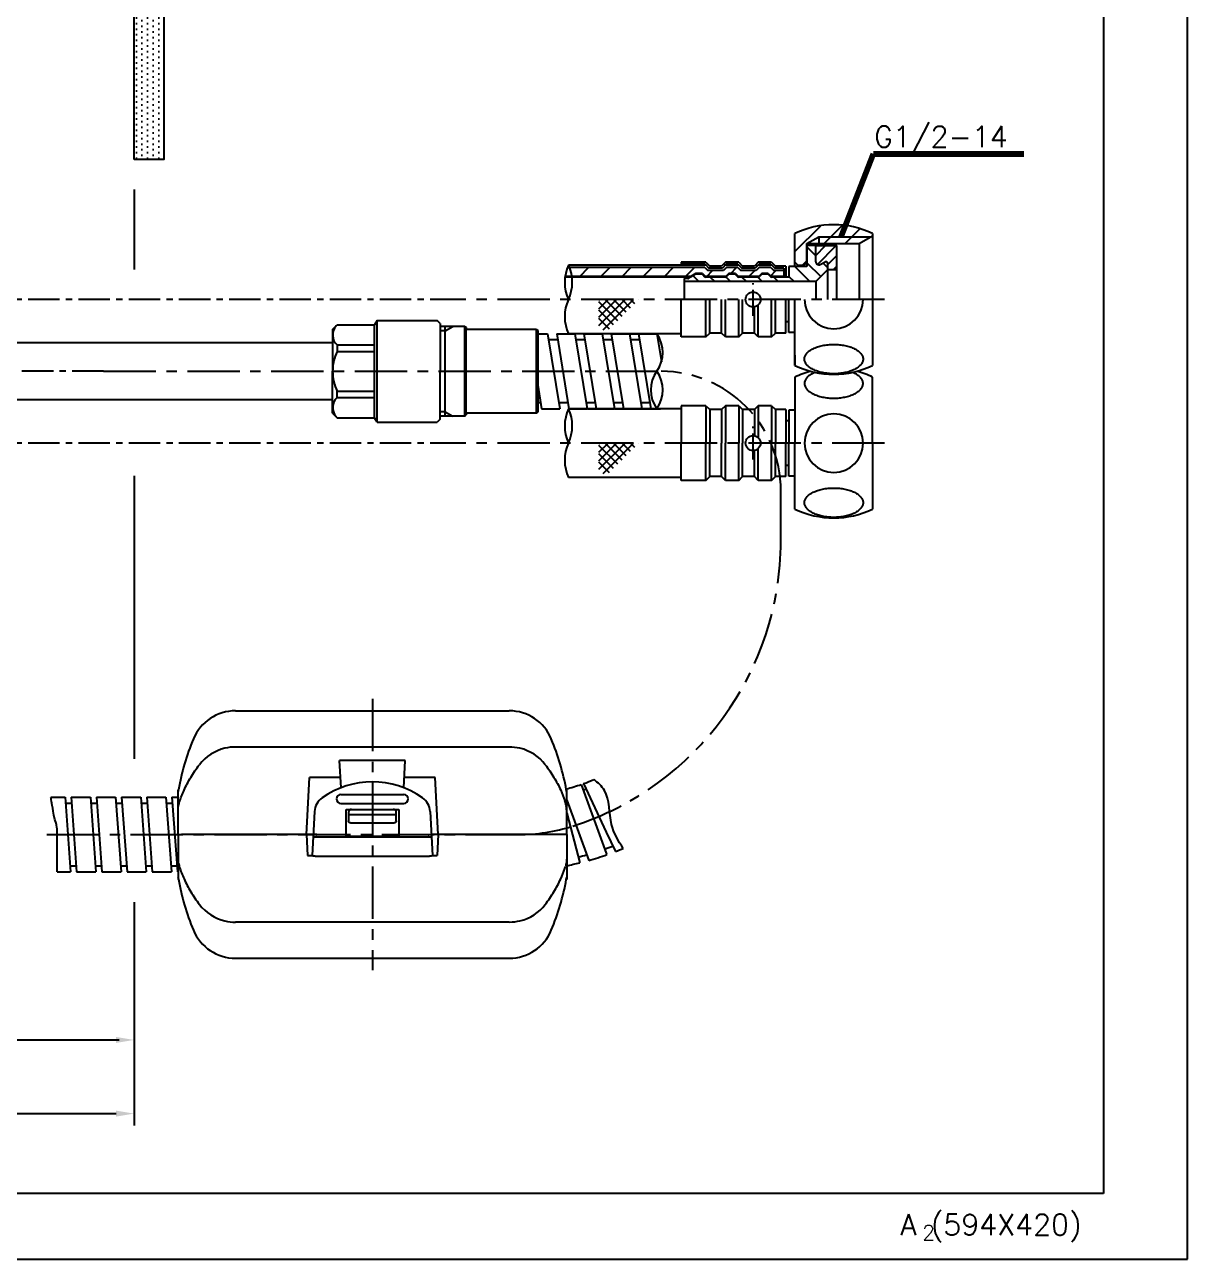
# Model space of a CAD drawing. Extents: x 23336 to 23930, y -7090 to -6670.
# Drawn here: x 23735.8 to 23930.2, y -7090.2 to -6883.8 of the extents above; entities that cross this region are included whole.
import ezdxf

# ---------------------------------------------------------------- set-up
doc = ezdxf.new("R2010")
doc.units = 0
doc.header["$LTSCALE"] = 7
doc.header["$MEASUREMENT"] = 0
doc.linetypes.add('CENTER', pattern=[2, 1.25, -0.25, 0.25, -0.25])
doc.layers.get('0').update_dxf_attribs({"color": 2, "linetype": 'CONTINUOUS'})
for name, color, linetype in [('CL', 1, 'CENTER'), ('D', 2, 'CONTINUOUS'), ('DIM', 2, 'CONTINUOUS'), ('DWG', 7, 'CONTINUOUS')]:
    doc.layers.add(name, color=color, linetype=linetype)
doc.styles.add('GHS', font='romans', dxfattribs={"bigfont": 'ghs'})
doc.dimstyles.new('STANDARD$7', dxfattribs={"dimtxt": 3.5, "dimasz": 3, "dimexe": 1, "dimexo": 1, "dimgap": 1, "dimtad": 1, "dimdec": 4, "dimzin": 0, "dimdsep": 46, "dimtxsty": 'GHS', "dimcen": 1, "dimclrd": 256, "dimclre": 256, "dimclrt": 2, "dimadec": 4, "dimazin": 0, "dimtfac": 1, "dimtdec": 4, "dimtmove": 2, "dimatfit": 2, "dimfxl": 0, "dimtolj": 1, "dimtzin": 0, "dimlwd": -1, "dimlwe": -1, "dimarcsym": 0})
pattern_1 = [(45, (22037.6911, -4803.0066), (-1.767767, 1.767767), [])]

# ---------------------------------------------------------------- blocks, each defined once
blk = doc.blocks.new('BORDER')
for p, q in [((1, 0), (1, 1)), ((0, 0), (1, 0))]:
    blk.add_line(p, q)
blk = doc.blocks.new('양식')
at = {"color": 4}
for p, q in [((1768, 386), (1768, 11)), ((1768, 11), (1219, 11))]:
    blk.add_line(p, q, dxfattribs=at)
at = {"xscale": 594, "yscale": 420, "zscale": 594}
blk.add_blockref('BORDER', (1188, 0), dxfattribs=at)
at = {"color": 7, "style": 'GHS'}
for s, height, p in [('A (594X420)', 3.5, (1734.01, 4.03)), ('2', 2.5, (1737.67, 3.19))]:
    blk.add_text(s, height=height, dxfattribs=at).set_placement(p)

msp = doc.modelspace()

# ---------------------------------------------------------------- hatches: boundary and pattern name
at = {"layer": 'D'}
h = msp.add_hatch(dxfattribs=at)
h.set_pattern_fill('DOTS', color=256, scale=15, angle=90, style=0)
h.set_pattern_definition([(90, (22007.9377, -17879.0879), (-0.9375, 0.46875), [0, -0.9375])])
h.paths.add_polyline_path([(23754.11, -6906.35), (23754.11, -6832.47), (23759.11, -6832.47), (23759.11, -6906.35)])
h = msp.add_hatch(dxfattribs=at)
h.set_pattern_fill('DOTS', color=256, scale=15, angle=90, style=0)
h.set_pattern_definition([(90, (22007.9377, -17879.0879), (-0.9375, 0.46875), [0, -0.9375])])
h.paths.add_polyline_path([(23754.11, -6906.35), (23754.11, -6832.47), (23759.11, -6832.47), (23759.11, -6906.35)])
h = msp.add_hatch(dxfattribs=at)
h.set_pattern_fill('ANSI31', color=2, scale=20, style=0)
h.set_pattern_definition(pattern_1)
edge = h.paths.add_edge_path()
edge.add_line((23864.69, -6918.7), (23864.61, -6918.74))
edge.add_line((23864.61, -6918.74), (23864.61, -6923.51))
edge.add_line((23864.61, -6923.51), (23865.11, -6924.01))
edge.add_line((23865.11, -6924.01), (23866.11, -6924.01))
edge.add_line((23866.11, -6924.01), (23866.61, -6923.51))
edge.add_line((23866.61, -6923.51), (23866.61, -6920.41))
edge.add_line((23866.61, -6920.41), (23868.61, -6919.28))
edge.add_line((23868.61, -6919.28), (23877.31, -6919.28))
edge.add_line((23877.31, -6919.28), (23877.61, -6919.11))
edge.add_line((23877.61, -6919.11), (23877.61, -6918.74))
edge.add_arc((23871.11, -6932.27), 15.01, 64.3377, 115.2951)
h.paths.add_polyline_path([(23875.35, -6920.41), (23877.31, -6919.28), (23868.61, -6919.28), (23868.61, -6920.41)], flags=17)
h.paths.add_polyline_path([(23866.61, -6920.41), (23868.61, -6920.41), (23868.61, -6919.28)], flags=17)
h = msp.add_hatch(dxfattribs=at)
h.set_pattern_fill('ANSI31', color=256, scale=20)
h.set_pattern_definition(pattern_1)
edge = h.paths.add_edge_path()
edge.add_arc((23832.89, -6926.91), 6.77, 158.36, 171.3548)
edge.add_line((23826.19, -6925.89), (23847.21, -6925.89))
edge.add_line((23847.21, -6925.89), (23848.07, -6925.39))
edge.add_line((23848.07, -6925.39), (23849.16, -6925.39))
edge.add_line((23849.16, -6925.39), (23849.66, -6925.89))
edge.add_line((23849.66, -6925.89), (23853.06, -6925.89))
edge.add_line((23853.06, -6925.89), (23853.56, -6925.39))
edge.add_line((23853.56, -6925.39), (23854.66, -6925.39))
edge.add_line((23854.66, -6925.39), (23855.16, -6925.89))
edge.add_line((23855.16, -6925.89), (23858.56, -6925.89))
edge.add_line((23858.56, -6925.89), (23859.06, -6925.39))
edge.add_line((23859.06, -6925.39), (23860.16, -6925.39))
edge.add_line((23860.16, -6925.39), (23860.66, -6925.89))
edge.add_line((23860.66, -6925.89), (23862.76, -6925.89))
edge.add_line((23862.76, -6925.89), (23862.76, -6924.91))
edge.add_line((23862.76, -6924.91), (23861.06, -6924.91))
edge.add_line((23861.06, -6924.91), (23860.56, -6924.41))
edge.add_line((23860.56, -6924.41), (23858.65, -6924.41))
edge.add_line((23858.65, -6924.41), (23858.15, -6924.91))
edge.add_line((23858.15, -6924.91), (23855.56, -6924.91))
edge.add_line((23855.56, -6924.91), (23855.06, -6924.41))
edge.add_line((23855.06, -6924.41), (23853.15, -6924.41))
edge.add_line((23853.15, -6924.41), (23852.65, -6924.91))
edge.add_line((23852.65, -6924.91), (23850.06, -6924.91))
edge.add_line((23850.06, -6924.91), (23849.56, -6924.41))
edge.add_line((23849.56, -6924.41), (23826.59, -6924.41))
h = msp.add_hatch(dxfattribs=at)
h.set_pattern_fill('ANSI31', color=256, scale=10, angle=90, style=0)
h.set_pattern_definition([(135, (22037.6911, -4803.0066), (-0.8838835, -0.8838835), [])])
h.paths.add_polyline_path([(23858.49, -6923.51), (23860.72, -6923.51), (23861.37, -6924.16), (23863.11, -6924.16), (23863.11, -6926.01), (23862.76, -6926.01), (23862.76, -6924.51), (23861.23, -6924.51), (23860.58, -6923.86), (23858.63, -6923.86), (23857.98, -6924.51), (23855.73, -6924.51), (23855.08, -6923.86), (23853.13, -6923.86), (23852.48, -6924.51), (23850.23, -6924.51), (23849.58, -6923.86), (23845.61, -6923.86), (23845.61, -6923.51), (23849.72, -6923.51), (23850.37, -6924.16), (23852.34, -6924.16), (23852.99, -6923.51), (23855.22, -6923.51), (23855.87, -6924.16), (23857.84, -6924.16)])
at = {"layer": 'DIM'}
h = msp.add_hatch(dxfattribs=at)
h.set_pattern_fill('ANSI31', color=256, scale=15, angle=90)
h.set_pattern_definition([(135, (22037.6911, -4803.0066), (-1.3258252, -1.3258252), [])])
edge = h.paths.add_edge_path()
edge.add_arc((23859.23, -6925.81), 0.3, 90, 135)
edge.add_line((23859.02, -6925.6), (23858.61, -6926.01))
edge.add_line((23858.61, -6926.01), (23855.11, -6926.01))
edge.add_line((23855.11, -6926.01), (23854.61, -6925.51))
edge.add_line((23854.61, -6925.51), (23853.61, -6925.51))
edge.add_line((23853.61, -6925.51), (23853.11, -6926.01))
edge.add_line((23853.11, -6926.01), (23849.61, -6926.01))
edge.add_line((23849.61, -6926.01), (23849.11, -6925.51))
edge.add_line((23849.11, -6925.51), (23848.11, -6925.51))
edge.add_line((23848.11, -6925.51), (23846.81, -6926.26))
edge.add_line((23846.81, -6926.26), (23846.11, -6926.26))
edge.add_line((23846.11, -6926.26), (23846.11, -6926.76))
edge.add_line((23846.11, -6926.76), (23868.11, -6926.76))
edge.add_line((23868.11, -6926.76), (23870.11, -6924.76))
edge.add_line((23870.11, -6924.76), (23870.11, -6923.74))
edge.add_arc((23869.81, -6923.74), 0.3, 0, 116.5651)
edge.add_line((23869.67, -6923.48), (23868.83, -6923.9))
edge.add_arc((23868.61, -6923.45), 0.5, 180, 296.5651, ccw=False)
edge.add_line((23868.11, -6923.45), (23868.11, -6920.76))
edge.add_line((23868.11, -6920.76), (23866.61, -6920.76))
edge.add_line((23866.61, -6920.76), (23866.61, -6924.26))
edge.add_line((23866.61, -6924.26), (23863.61, -6924.26))
edge.add_line((23863.61, -6924.26), (23863.61, -6926.01))
edge.add_line((23863.61, -6926.01), (23860.61, -6926.01))
edge.add_line((23860.61, -6926.01), (23860.11, -6925.51))
edge.add_line((23860.11, -6925.51), (23859.23, -6925.51))
h = msp.add_hatch(dxfattribs=at)
h.set_pattern_fill('ANSI31', color=256, scale=10)
h.set_pattern_definition([(45, (21964.7707, -6370.3014), (-0.8838835, 0.8838835), [])])
h.paths.add_polyline_path([(23870.11, -6923.74), (23870.11, -6924.76), (23871.61, -6924.76), (23871.61, -6920.76), (23868.11, -6920.76), (23868.11, -6923.45, 0.557537), (23868.83, -6923.9), (23869.67, -6923.48, -0.557537)])

# ---------------------------------------------------------------- linework, layer by layer
at = {"color": 7, "linetype": 'Continuous'}
for p, q in [((23864.61, -6924.26), (23864.61, -6918.74)), ((23866.61, -6920.41), (23875.35, -6920.41)), ((23866.61, -6924.26), (23866.61, -6920.41)), ((23864.61, -6923.51), (23865.11, -6924.01)), ((23865.11, -6924.01), (23866.11, -6924.01)), ((23865.11, -6924.26), (23865.11, -6924.01)), ((23866.11, -6924.01), (23866.61, -6923.51)), ((23864.61, -6940.78), (23864.61, -6929.76)), ((23771.06, -6998.51), (23816.86, -6998.51)), ((23816.86, -7004.56), (23771.06, -7004.56)), ((23799.44, -7006.81), (23788.48, -7006.81)), ((23788.72, -7011.35), (23788.48, -7006.81)), ((23799.2, -7011.35), (23799.44, -7006.81)), ((23782.96, -7019.18), (23783.46, -7009.64)), ((23788.63, -7009.64), (23783.46, -7009.64)), ((23804.46, -7009.64), (23799.29, -7009.64)), ((23804.96, -7019.18), (23804.46, -7009.64)), ((23761.53, -7011.68), (23761.46, -7011.68)), ((23761.46, -7019.18), (23761.46, -7011.68)), ((23787.96, -7013.22), (23787.96, -7013.22)), ((23788.71, -7012.47), (23799.21, -7012.47)), ((23826.38, -7011.68), (23826.46, -7011.68)), ((23826.46, -7019.18), (23826.46, -7011.68)), ((23784.3, -7015.33), (23783.92, -7022.71)), ((23788.71, -7013.97), (23799.21, -7013.97)), ((23789.56, -7014.97), (23798.36, -7014.97)), ((23789.56, -7019.47), (23789.56, -7014.97)), ((23789.96, -7015.47), (23789.96, -7016.91)), ((23790.46, -7014.97), (23797.46, -7014.97)), ((23797.96, -7016.91), (23797.96, -7015.47)), ((23798.36, -7014.97), (23798.36, -7019.47)), ((23803.61, -7015.33), (23804, -7022.71)), ((23789.96, -7015.85), (23797.96, -7015.85)), ((23797.46, -7017.27), (23790.46, -7017.27)), ((23761.46, -7019.18), (23761.46, -7026.68)), ((23784.67, -7019.18), (23762.02, -7019.18)), ((23784.67, -7019.18), (23762.02, -7019.18)), ((23782.96, -7019.18), (23783.14, -7022.68)), ((23784.08, -7019.54), (23803.83, -7019.54)), ((23784.6, -7019.54), (23784.54, -7019.54)), ((23789.56, -7019.47), (23798.36, -7019.47)), ((23803.38, -7019.54), (23803.31, -7019.54)), ((23826.46, -7019.18), (23803.81, -7019.18)), ((23826.46, -7019.18), (23803.81, -7019.18)), ((23804.96, -7019.18), (23804.77, -7022.68)), ((23826.46, -7019.18), (23826.46, -7026.68)), ((23783.14, -7022.68), (23783.92, -7022.68)), ((23784.41, -7022.79), (23803.5, -7022.79)), ((23803.99, -7022.68), (23804.77, -7022.68)), ((23761.53, -7026.68), (23761.46, -7026.68)), ((23826.38, -7026.68), (23826.46, -7026.68)), ((23816.86, -7033.81), (23771.06, -7033.81)), ((23771.06, -7039.85), (23816.86, -7039.85))]:
    msp.add_line(p, q, dxfattribs=at)
at = {"color": 2}
for p, q in [((23831.84, -6932.71), (23834.8, -6929.76)), ((23831.84, -6934.13), (23836.21, -6929.76)), ((23831.84, -6931.3), (23833.38, -6929.76)), ((23831.84, -6929.89), (23831.97, -6929.76)), ((23835.01, -6933.3), (23831.84, -6930.14)), ((23832.55, -6934.84), (23837.63, -6929.76)), ((23835.71, -6932.6), (23832.88, -6929.76)), ((23836.42, -6931.89), (23834.29, -6929.76)), ((23837.13, -6931.18), (23835.7, -6929.76)), ((23837.84, -6930.47), (23837.12, -6929.76)), ((23838.54, -6929.77), (23838.53, -6929.76)), ((23834.3, -6934.01), (23831.84, -6931.55)), ((23833.59, -6934.72), (23831.84, -6932.96)), ((23831.84, -6956.71), (23834.8, -6953.76)), ((23831.84, -6958.13), (23836.21, -6953.76)), ((23831.84, -6955.3), (23833.38, -6953.76)), ((23831.84, -6953.89), (23831.97, -6953.76)), ((23835.01, -6957.3), (23831.84, -6954.14)), ((23834.3, -6958.01), (23831.84, -6955.55)), ((23832.55, -6958.84), (23837.63, -6953.76)), ((23835.71, -6956.6), (23832.88, -6953.76)), ((23836.42, -6955.89), (23834.29, -6953.76)), ((23837.13, -6955.18), (23835.7, -6953.76)), ((23837.84, -6954.47), (23837.12, -6953.76)), ((23838.54, -6953.77), (23838.53, -6953.76)), ((23833.59, -6958.72), (23831.84, -6956.96))]:
    msp.add_line(p, q, dxfattribs=at)
at = {"color": 7, "linetype": 'Continuous'}
for centre, radius, start, end in [((23871.11, -6932.26), 15, 64.3207, 115.6793), ((23771.06, -7006.11), 7.6, 90, 157.2973), ((23816.86, -7006.11), 7.6, 22.6892, 90), ((23802.74, -7019.28), 41.91, 157.4322, 169.5749), ((23785.25, -7019.26), 41.83, 10.4132, 22.5795), ((23771.06, -7012.15), 7.6, 103.5156, 142.3126), ((23771.05, -7012.15), 7.6, 89.9333, 103.4543), ((23816.86, -7012.16), 7.6, 76.5457, 90.0602), ((23816.86, -7012.15), 7.6, 37.6874, 76.4795), ((23793.96, -7024.87), 14.5, 54.6326, 125.3674), ((23802.4, -7019.2), 41.56, 169.5953, 170.006), ((23787.3, -7015.49), 3, 125.3674, 177), ((23788.71, -7013.22), 0.75, 90, 180), ((23788.71, -7013.22), 0.75, 180, 270), ((23799.21, -7013.22), 0.75, 0, 90), ((23799.21, -7013.22), 0.75, 270, 0), ((23800.61, -7015.49), 3, 3, 54.6326), ((23808.61, -7019.42), 18.49, 17.6495, 18.5757), ((23785.51, -7019.2), 41.56, 9.994, 10.4047), ((23790.46, -7015.47), 0.5, 90, 180), ((23797.46, -7015.47), 0.5, 0, 90), ((23808.61, -7018.95), 18.49, 341.4243, 342.3505), ((23802.4, -7019.16), 41.56, 189.994, 190.4047), ((23802.74, -7019.08), 41.91, 190.4251, 202.5678), ((23785.25, -7019.11), 41.83, 337.4205, 349.5868), ((23785.51, -7019.16), 41.56, 349.5953, 350.006), ((23771.06, -7026.21), 7.6, 217.6874, 256.4844), ((23816.86, -7026.21), 7.6, 283.5205, 322.3126), ((23771.05, -7026.21), 7.6, 256.5457, 270.0667), ((23816.87, -7026.2), 7.6, 269.9398, 283.4543), ((23771.06, -7032.25), 7.6, 202.7027, 270), ((23816.86, -7032.25), 7.6, 270, 337.3108)]:
    msp.add_arc(centre, radius, start, end, dxfattribs=at)
at = {"color": 2, "linetype": 'Continuous'}
for centre, radius, start, end in [((23832.89, -6926.91), 6.77, 154.671, 204.893), ((23820.61, -6926.86), 6.78, 334.707, 24.8569), ((23832.89, -6932.61), 6.77, 155.107, 205.329), ((23832.89, -6950.91), 6.77, 154.671, 204.893), ((23820.61, -6950.86), 6.78, 334.707, 24.8569), ((23832.89, -6956.61), 6.77, 155.107, 205.329)]:
    msp.add_arc(centre, radius, start, end, dxfattribs=at)
for centre, radius, start, end in [((23837.13, -6938.63), 5.38, 324.5107, 35.4893), ((23845.9, -6944.88), 5.39, 144.5381, 215.4619), ((23837.12, -6944.88), 5.39, 324.5381, 35.4619)]:
    msp.add_arc(centre, radius, start, end)
at = {"color": 7, "linetype": 'Continuous'}
for points, start_tangent, end_tangent in [([(23761.68, -7013.81), (23762.47, -7011.77), (23763.59, -7009.62), (23765.04, -7007.51)], (0.303182, 0.952933), (0.61135, 0.791361)), ([(23822.87, -7007.51), (23824.32, -7009.62), (23825.45, -7011.76), (23826.14, -7013.53)], (0.61135, -0.791361), (0.318546, -0.947907)), ([(23761.46, -7012.13), (23761.46, -7012.02), (23761.47, -7011.99)], (0, 1), (0.171005, 0.98527)), ([(23826.46, -7012.13), (23826.45, -7012.02), (23826.45, -7011.99)], (0, 1), (-0.175646, 0.984453)), ([(23761.46, -7015.39), (23761.46, -7015.11), (23761.48, -7014.83), (23761.51, -7014.57)], (0, 1), (0.138637, 0.990343)), ([(23761.51, -7014.57), (23761.59, -7014.16), (23761.68, -7013.81)], (0.138637, 0.990343), (0.303383, 0.952869)), ([(23826.4, -7014.57), (23826.33, -7014.16), (23826.23, -7013.81)], (-0.138637, 0.990343), (-0.303014, 0.952986)), ([(23826.46, -7015.39), (23826.45, -7015.11), (23826.43, -7014.83), (23826.4, -7014.57)], (0, 1), (-0.138637, 0.990343)), ([(23790.46, -7017.27), (23790.27, -7017.24), (23790.1, -7017.16), (23790, -7017.05), (23789.96, -7016.91)], (-1, 0), (0, 1)), ([(23797.96, -7016.91), (23797.92, -7017.05), (23797.81, -7017.16), (23797.65, -7017.24), (23797.46, -7017.27)], (0, -1), (-1, 0)), ([(23784.08, -7019.57), (23784.1, -7019.64)], (-0.052336, -0.99863), (0.463855, -0.885911)), ([(23761.46, -7022.97), (23761.46, -7023.25), (23761.48, -7023.53), (23761.51, -7023.79)], (0, -1), (0.138637, -0.990343)), ([(23761.51, -7023.79), (23761.59, -7024.2), (23761.68, -7024.55)], (0.138637, -0.990343), (0.303383, -0.952869)), ([(23784.41, -7022.79), (23784.22, -7022.78), (23784.06, -7022.77), (23783.96, -7022.74), (23783.92, -7022.71)], (-1, 0), (0.052336, 0.99863)), ([(23803.96, -7022.74), (23803.85, -7022.77), (23803.69, -7022.78), (23803.5, -7022.79)], (-0.944425, -0.328728), (-1, 0)), ([(23804, -7022.71), (23803.96, -7022.74)], (0.052336, -0.99863), (-0.944425, -0.328728)), ([(23826.4, -7023.79), (23826.33, -7024.2), (23826.23, -7024.55)], (-0.138637, -0.990343), (-0.303014, -0.952986)), ([(23826.46, -7022.97), (23826.45, -7023.25), (23826.43, -7023.53), (23826.4, -7023.79)], (0, -1), (-0.138637, -0.990343)), ([(23761.68, -7024.55), (23762.47, -7026.6), (23763.59, -7028.74), (23765.04, -7030.85)], (0.303182, -0.952933), (0.61135, -0.791361)), ([(23822.87, -7030.85), (23824.32, -7028.74), (23825.45, -7026.6), (23826.14, -7024.84)], (0.61135, 0.791361), (0.318546, 0.947907)), ([(23761.46, -7026.23), (23761.46, -7026.34), (23761.47, -7026.37)], (0, -1), (0.171005, -0.98527)), ([(23826.46, -7026.23), (23826.45, -7026.34), (23826.45, -7026.37)], (0, -1), (-0.175646, -0.984453))]:
    msp.add_spline(points, degree=3, dxfattribs=dict(at, start_tangent=start_tangent, end_tangent=end_tangent))
at = {"layer": 'CL', "ltscale": 0.5}
for p, q in [((23857.61, -6932.51), (23857.61, -6927.01)), ((23857.61, -6956.51), (23857.61, -6951.01))]:
    msp.add_line(p, q, dxfattribs=at)
at = {"layer": 'CL', "ltscale": 0.6}
for p, q in [((23808.87, -6929.76), (23599.66, -6929.76)), ((23749.02, -6941.76), (23604.22, -6941.76)), ((23808.87, -6953.76), (23610.62, -6953.76))]:
    msp.add_line(p, q, dxfattribs=at)
at = {"layer": 'CL'}
for p, q in [((23879.61, -6929.76), (23808.87, -6929.76)), ((23749.02, -6941.76), (23842.26, -6941.76)), ((23879.61, -6953.76), (23808.87, -6953.76)), ((23862.26, -6970.13), (23862.26, -6961.76)), ((23793.96, -6996.51), (23793.96, -7041.85)), ((23739.54, -7019.18), (23818.35, -7019.18))]:
    msp.add_line(p, q, dxfattribs=at)
for centre, radius, start, end in [((23842.26, -6961.76), 20, 0, 90), ((23812.26, -6970.13), 50, 287.7263, 0), ((23818.35, -6989.18), 30, 270, 287.7263)]:
    msp.add_arc(centre, radius, start, end, dxfattribs=at)
at = {"layer": 'D', "ltscale": 0.6}
for p, q in [((23754.11, -6911.35), (23754.11, -6924.76)), ((23754.11, -6959.25), (23754.11, -7006.54)), ((23754.11, -7030.46), (23754.11, -7055.51)), ((23495.26, -7053.51), (23751.62, -7053.51))]:
    msp.add_line(p, q, dxfattribs=at)
at = {"layer": 'D', "color": 2}
msp.add_line((23866.61, -6920.41), (23868.61, -6919.28), dxfattribs=at)
at = {"layer": 'D'}
for p, q in [((23868.61, -6919.28), (23877.31, -6919.28)), ((23806.12, -6935.01), (23805.32, -6935.01)), ((23806.12, -6935.01), (23807.42, -6934.26)), ((23806.12, -6948.51), (23805.32, -6948.51)), ((23806.12, -6948.51), (23807.42, -6949.26))]:
    msp.add_line(p, q, dxfattribs=at)
at = {"layer": 'D', "color": 0}
for p, q in [((23875.35, -6920.41), (23875.35, -6929.76)), ((23864.61, -6940.43), (23864.61, -6929.76))]:
    msp.add_line(p, q, dxfattribs=at)
at = {"layer": 'D', "color": 7}
for p, q in [((23868.11, -6920.76), (23871.61, -6920.76)), ((23871.61, -6929.76), (23871.61, -6920.76)), ((23870.11, -6924.76), (23871.61, -6924.76))]:
    msp.add_line(p, q, dxfattribs=at)
at = {"layer": 'D'}
msp.add_lwpolyline([(23754.11, -6906.35), (23754.11, -6832.47), (23759.11, -6832.47), (23759.11, -6906.35)], close=True, dxfattribs=at)
msp.add_lwpolyline([(23741.23, -7025.43), (23741.23, -7018.25), (23741.18, -7017.98), (23741.13, -7017.54), (23741.07, -7017.26), (23740.85, -7016.66), (23740.68, -7015.94), (23740.58, -7015.28), (23740.52, -7014.79), (23740.41, -7014.35), (23740.36, -7013.96), (23740.3, -7013.63), (23740.25, -7013.3), (23740.25, -7013.03), (23740.22, -7012.93)], dxfattribs=at)
msp.add_open_spline([(23835.92, -7021.49), (23835.08, -7020.23), (23833.32, -7017.27), (23833.81, -7012.44), (23831.69, -7010.53), (23831.02, -7009.99)], degree=3, knots=[1.026719, 1.026719, 1.026719, 1.026719, 5.503077, 11.312583, 13.828433, 13.828433, 13.828433, 13.828433], dxfattribs=at)
at = {"layer": 'D', "ltscale": 0.6}
msp.add_solid([(23751.11, -7054.01), (23751.11, -7053.01), (23754.11, -7053.51)], dxfattribs=at)
at = {"layer": 'DIM', "color": 0}
msp.add_line((23868.61, -6919.28), (23868.61, -6920.76), dxfattribs=at)
at = {"layer": 'DIM'}
msp.add_line((23799.96, -7013.22), (23799.96, -7013.22), dxfattribs=at)
at = {"layer": 'DWG', "color": 0}
for p, q in [((23868.61, -6919.28), (23868.61, -6920.51)), ((23877.61, -6918.74), (23877.61, -6929.76)), ((23868.11, -6920.76), (23866.61, -6920.76)), ((23868.11, -6923.45), (23868.11, -6920.76)), ((23870.11, -6924.76), (23868.11, -6926.76)), ((23868.83, -6923.9), (23869.67, -6923.48)), ((23870.11, -6929.76), (23870.11, -6923.74)), ((23868.11, -6926.76), (23846.11, -6926.76)), ((23868.11, -6926.76), (23868.11, -6929.76))]:
    msp.add_line(p, q, dxfattribs=at)
at = {"layer": 'DWG', "color": 0, "linetype": 'CENTER'}
msp.add_line((23875.35, -6920.41), (23877.61, -6919.11), dxfattribs=at)
at = {"layer": 'DWG'}
for p, q in [((23866.61, -6920.76), (23866.61, -6924.26)), ((23849.56, -6924.41), (23826.59, -6924.41)), ((23849.73, -6924.01), (23826.77, -6924.01)), ((23849.72, -6923.51), (23845.61, -6923.51)), ((23845.61, -6923.51), (23845.61, -6924.01)), ((23849.58, -6923.86), (23845.61, -6923.86)), ((23849.73, -6924.01), (23847.7, -6924.01)), ((23849.56, -6924.41), (23850.06, -6924.91)), ((23849.58, -6923.86), (23850.23, -6924.51)), ((23849.72, -6923.51), (23850.37, -6924.16)), ((23852.48, -6924.51), (23850.23, -6924.51)), ((23852.34, -6924.16), (23850.37, -6924.16)), ((23852.99, -6923.51), (23852.34, -6924.16)), ((23853.13, -6923.86), (23852.48, -6924.51)), ((23853.15, -6924.41), (23852.65, -6924.91)), ((23855.23, -6924.01), (23852.98, -6924.01)), ((23855.22, -6923.51), (23852.99, -6923.51)), ((23855.08, -6923.86), (23853.13, -6923.86)), ((23855.06, -6924.41), (23853.15, -6924.41)), ((23855.06, -6924.41), (23855.56, -6924.91)), ((23855.08, -6923.86), (23855.73, -6924.51)), ((23855.22, -6923.51), (23855.87, -6924.16)), ((23857.98, -6924.51), (23855.73, -6924.51)), ((23857.84, -6924.16), (23855.87, -6924.16)), ((23858.49, -6923.51), (23857.84, -6924.16)), ((23858.63, -6923.86), (23857.98, -6924.51)), ((23858.65, -6924.41), (23858.15, -6924.91)), ((23860.73, -6924.01), (23858.48, -6924.01)), ((23860.72, -6923.51), (23858.49, -6923.51)), ((23860.58, -6923.86), (23858.63, -6923.86)), ((23860.56, -6924.41), (23858.65, -6924.41)), ((23860.56, -6924.41), (23861.06, -6924.91)), ((23860.58, -6923.86), (23861.23, -6924.51)), ((23860.72, -6923.51), (23861.37, -6924.16)), ((23862.76, -6924.51), (23861.23, -6924.51)), ((23863.11, -6924.16), (23861.37, -6924.16)), ((23862.76, -6924.51), (23862.76, -6926.01)), ((23863.11, -6924.16), (23863.11, -6926.01)), ((23863.61, -6924.26), (23863.61, -6926.01)), ((23866.61, -6924.26), (23863.61, -6924.26)), ((23866.11, -6924.01), (23866.11, -6924.26)), ((23847.24, -6926.01), (23826.17, -6926.01)), ((23847.21, -6925.89), (23826.19, -6925.89)), ((23846.73, -6926.26), (23846.11, -6926.26)), ((23846.11, -6926.26), (23846.11, -6929.76)), ((23848.04, -6925.55), (23846.88, -6926.22)), ((23848.07, -6925.39), (23847.21, -6925.89)), ((23849.16, -6925.39), (23848.07, -6925.39)), ((23848.98, -6925.51), (23848.19, -6925.51)), ((23849.16, -6925.39), (23849.66, -6925.89)), ((23849.19, -6925.6), (23849.52, -6925.92)), ((23853.06, -6925.89), (23849.66, -6925.89)), ((23852.98, -6926.01), (23849.73, -6926.01)), ((23852.65, -6924.91), (23850.06, -6924.91)), ((23853.56, -6925.39), (23853.06, -6925.89)), ((23853.52, -6925.6), (23853.19, -6925.92)), ((23854.66, -6925.39), (23853.56, -6925.39)), ((23854.48, -6925.51), (23853.73, -6925.51)), ((23854.66, -6925.39), (23855.16, -6925.89)), ((23854.69, -6925.6), (23855.02, -6925.92)), ((23858.56, -6925.89), (23855.16, -6925.89)), ((23858.48, -6926.01), (23855.23, -6926.01)), ((23858.15, -6924.91), (23855.56, -6924.91)), ((23859.06, -6925.39), (23858.56, -6925.89)), ((23859.02, -6925.6), (23858.69, -6925.92)), ((23860.16, -6925.39), (23859.06, -6925.39)), ((23859.98, -6925.51), (23859.23, -6925.51)), ((23860.16, -6925.39), (23860.66, -6925.89)), ((23860.19, -6925.6), (23860.52, -6925.92)), ((23862.76, -6925.89), (23860.66, -6925.89)), ((23863.61, -6926.01), (23860.73, -6926.01)), ((23862.76, -6924.91), (23861.06, -6924.91)), ((23845.61, -6936.01), (23845.61, -6929.76)), ((23849.72, -6936.01), (23849.72, -6929.76)), ((23850.36, -6935.37), (23850.36, -6929.76)), ((23852.34, -6935.36), (23852.34, -6929.76)), ((23852.99, -6936.01), (23852.99, -6929.76)), ((23855.22, -6936.01), (23855.22, -6929.76)), ((23855.87, -6935.36), (23855.87, -6929.76)), ((23857.84, -6935.36), (23857.84, -6930.99)), ((23858.49, -6936.01), (23858.49, -6930.64)), ((23860.72, -6936.01), (23860.72, -6929.76)), ((23861.37, -6935.36), (23861.37, -6929.76)), ((23863.11, -6935.36), (23863.11, -6929.76)), ((23863.61, -6935.26), (23863.61, -6929.76)), ((23877.61, -6929.76), (23877.61, -6940.78)), ((23787.32, -6934.76), (23788.07, -6934.01)), ((23787.32, -6934.76), (23787.32, -6941.76)), ((23788.07, -6934.01), (23794.32, -6934.01)), ((23794.76, -6933.26), (23794.32, -6934.01)), ((23794.76, -6933.26), (23804.82, -6933.26)), ((23805.32, -6933.76), (23804.82, -6933.26)), ((23805.32, -6933.76), (23805.32, -6941.76)), ((23809.42, -6934.26), (23805.32, -6934.26)), ((23806.12, -6949.26), (23806.12, -6934.26)), ((23809.42, -6949.26), (23809.42, -6934.26)), ((23809.42, -6934.26), (23809.62, -6934.46)), ((23809.62, -6934.46), (23809.62, -6934.76)), ((23809.62, -6948.76), (23809.62, -6934.76)), ((23821.42, -6934.76), (23809.62, -6934.76)), ((23821.42, -6948.76), (23821.42, -6934.76)), ((23821.42, -6934.76), (23821.62, -6934.96)), ((23821.62, -6934.96), (23821.62, -6948.56)), ((23863.61, -6933.51), (23863.11, -6933.51)), ((23787.32, -6937.01), (23712.33, -6937.01)), ((23821.62, -6935.51), (23823.26, -6935.51)), ((23823.26, -6935.51), (23825.3, -6948.01)), ((23824.95, -6936.51), (23823.43, -6936.51)), ((23824.78, -6935.51), (23826.82, -6948.01)), ((23824.78, -6935.51), (23827.82, -6935.51)), ((23845.61, -6935.51), (23826.77, -6935.51)), ((23830.49, -6935.51), (23827.45, -6935.51)), ((23827.82, -6935.51), (23829.86, -6948.01)), ((23829.51, -6936.51), (23827.99, -6936.51)), ((23829.34, -6935.51), (23831.38, -6948.01)), ((23829.34, -6935.51), (23832.38, -6935.51)), ((23835.05, -6935.51), (23832.01, -6935.51)), ((23832.38, -6935.51), (23834.42, -6948.01)), ((23834.07, -6936.51), (23832.55, -6936.51)), ((23833.91, -6935.51), (23835.95, -6948.01)), ((23833.91, -6935.51), (23836.95, -6935.51)), ((23836.57, -6935.51), (23839.61, -6935.51)), ((23836.95, -6935.51), (23838.99, -6948.01)), ((23838.63, -6936.51), (23837.11, -6936.51)), ((23838.47, -6935.51), (23840.51, -6948.01)), ((23838.47, -6935.51), (23841.51, -6935.51)), ((23841.51, -6935.51), (23842.28, -6940.2)), ((23842.07, -6936.51), (23841.68, -6936.51)), ((23849.72, -6936.01), (23845.61, -6936.01)), ((23849.72, -6936.01), (23850.37, -6935.36)), ((23852.34, -6935.36), (23850.37, -6935.36)), ((23852.99, -6936.01), (23852.34, -6935.36)), ((23855.22, -6936.01), (23852.99, -6936.01)), ((23855.22, -6936.01), (23855.87, -6935.36)), ((23857.84, -6935.36), (23855.87, -6935.36)), ((23858.49, -6936.01), (23857.84, -6935.36)), ((23860.72, -6936.01), (23858.49, -6936.01)), ((23860.72, -6936.01), (23861.37, -6935.36)), ((23863.11, -6935.36), (23861.37, -6935.36)), ((23864.61, -6935.26), (23863.61, -6935.26)), ((23788.07, -6937.36), (23788.07, -6938.43)), ((23788.07, -6937.36), (23794.32, -6937.36)), ((23788.07, -6938.43), (23794.32, -6938.43)), ((23864.61, -6939.08), (23864.61, -6940.78)), ((23787.32, -6948.76), (23787.32, -6941.76)), ((23805.32, -6949.76), (23805.32, -6941.76)), ((23864.61, -6942.74), (23864.61, -6949.76)), ((23864.61, -6942.74), (23864.61, -6953.76)), ((23877.61, -6953.76), (23877.61, -6942.74)), ((23788.07, -6946.16), (23788.07, -6945.08)), ((23788.07, -6945.08), (23794.32, -6945.08)), ((23821.62, -6944.1), (23822.26, -6948.01)), ((23787.32, -6946.51), (23712.33, -6946.51)), ((23762.96, -6946.51), (23759.96, -6946.51)), ((23788.07, -6946.16), (23794.32, -6946.16)), ((23822.1, -6947.01), (23821.62, -6947.01)), ((23826.66, -6947.01), (23825.14, -6947.01)), ((23831.22, -6947.01), (23829.7, -6947.01)), ((23835.74, -6947.01), (23834.26, -6947.01)), ((23835.79, -6947.01), (23834.27, -6947.01)), ((23840.35, -6947.01), (23838.83, -6947.01)), ((23845.61, -6947.51), (23845.61, -6953.76)), ((23849.72, -6947.51), (23845.61, -6947.51)), ((23849.72, -6947.51), (23849.72, -6953.76)), ((23849.72, -6947.51), (23850.37, -6948.16)), ((23852.99, -6947.51), (23852.34, -6948.16)), ((23852.99, -6947.51), (23852.99, -6953.76)), ((23855.22, -6947.51), (23852.99, -6947.51)), ((23855.22, -6947.51), (23855.22, -6953.76)), ((23855.22, -6947.51), (23855.87, -6948.16)), ((23858.49, -6947.51), (23857.84, -6948.16)), ((23858.49, -6947.51), (23858.49, -6952.87)), ((23860.72, -6947.51), (23858.49, -6947.51)), ((23860.72, -6947.51), (23860.72, -6953.76)), ((23860.72, -6947.51), (23861.37, -6948.16)), ((23787.32, -6948.76), (23788.07, -6949.51)), ((23788.07, -6949.51), (23794.32, -6949.51)), ((23794.76, -6950.26), (23794.32, -6949.51)), ((23809.42, -6949.26), (23805.32, -6949.26)), ((23809.42, -6949.26), (23809.62, -6949.06)), ((23809.62, -6948.76), (23809.62, -6949.06)), ((23821.42, -6948.76), (23809.62, -6948.76)), ((23821.42, -6948.76), (23821.62, -6948.56)), ((23822.26, -6948.01), (23825.3, -6948.01)), ((23845.61, -6948.01), (23826.77, -6948.01)), ((23826.82, -6948.01), (23829.86, -6948.01)), ((23829.97, -6948.01), (23833.01, -6948.01)), ((23833.01, -6948.01), (23829.97, -6948.01)), ((23831.38, -6948.01), (23834.42, -6948.01)), ((23834.53, -6948.01), (23837.57, -6948.01)), ((23835.95, -6948.01), (23838.99, -6948.01)), ((23839.09, -6948.01), (23842.13, -6948.01)), ((23840.51, -6948.01), (23841.51, -6948.01)), ((23850.36, -6948.14), (23850.36, -6953.76)), ((23852.34, -6948.16), (23850.37, -6948.16)), ((23852.34, -6948.16), (23852.34, -6953.76)), ((23855.87, -6948.16), (23855.87, -6953.76)), ((23857.84, -6948.16), (23855.87, -6948.16)), ((23857.84, -6948.16), (23857.84, -6952.53)), ((23861.37, -6948.16), (23861.37, -6953.76)), ((23863.11, -6948.16), (23861.37, -6948.16)), ((23863.11, -6948.16), (23863.11, -6953.76)), ((23863.61, -6948.26), (23863.61, -6953.76)), ((23864.61, -6948.26), (23863.61, -6948.26)), ((23794.76, -6950.26), (23804.82, -6950.26)), ((23805.32, -6949.76), (23804.82, -6950.26)), ((23863.61, -6950.01), (23863.11, -6950.01)), ((23845.61, -6960.01), (23845.61, -6953.76)), ((23849.72, -6960.01), (23849.72, -6953.76)), ((23850.36, -6959.37), (23850.36, -6953.76)), ((23852.34, -6959.36), (23852.34, -6953.76)), ((23852.99, -6960.01), (23852.99, -6953.76)), ((23855.22, -6960.01), (23855.22, -6953.76)), ((23855.87, -6959.36), (23855.87, -6953.76)), ((23857.84, -6959.36), (23857.84, -6954.99)), ((23858.49, -6960.01), (23858.49, -6954.64)), ((23860.72, -6960.01), (23860.72, -6953.76)), ((23861.37, -6959.36), (23861.37, -6953.76)), ((23863.11, -6959.36), (23863.11, -6953.76)), ((23863.61, -6959.26), (23863.61, -6953.76)), ((23864.61, -6964.43), (23864.61, -6953.76)), ((23864.61, -6964.78), (23864.61, -6953.76)), ((23877.61, -6953.76), (23877.61, -6964.78)), ((23863.61, -6957.51), (23863.11, -6957.51)), ((23845.61, -6959.51), (23826.77, -6959.51)), ((23849.72, -6960.01), (23850.37, -6959.36)), ((23852.34, -6959.36), (23850.37, -6959.36)), ((23852.99, -6960.01), (23852.34, -6959.36)), ((23855.22, -6960.01), (23855.87, -6959.36)), ((23857.84, -6959.36), (23855.87, -6959.36)), ((23858.49, -6960.01), (23857.84, -6959.36)), ((23860.72, -6960.01), (23861.37, -6959.36)), ((23863.11, -6959.36), (23861.37, -6959.36)), ((23864.61, -6959.26), (23863.61, -6959.26)), ((23849.72, -6960.01), (23845.61, -6960.01)), ((23855.22, -6960.01), (23852.99, -6960.01)), ((23860.72, -6960.01), (23858.49, -6960.01)), ((23828.89, -7010.8), (23833.08, -7022.27)), ((23829.24, -7010.67), (23833.08, -7018.78)), ((23742.59, -7012.93), (23743.51, -7025.43)), ((23743.6, -7012.93), (23744.51, -7025.43)), ((23746.8, -7012.93), (23747.72, -7025.43)), ((23747.81, -7012.93), (23748.72, -7025.43)), ((23751.02, -7012.93), (23751.93, -7025.43)), ((23752.02, -7012.93), (23752.94, -7025.43)), ((23755.23, -7012.93), (23756.14, -7025.43)), ((23756.23, -7012.93), (23757.15, -7025.43)), ((23759.44, -7012.93), (23760.36, -7025.43)), ((23760.44, -7012.93), (23761.36, -7025.43)), ((23826.46, -7013.46), (23830.13, -7023.5)), ((23742.67, -7013.93), (23743.67, -7013.93)), ((23746.88, -7013.93), (23747.88, -7013.93)), ((23751.09, -7013.93), (23752.09, -7013.93)), ((23755.3, -7013.93), (23756.3, -7013.93)), ((23759.51, -7013.93), (23760.51, -7013.93)), ((23826.46, -7015.59), (23828.65, -7023.9)), ((23833.08, -7018.78), (23834.62, -7022.01)), ((23833.08, -7022.27), (23833.18, -7022.54)), ((23743.44, -7024.43), (23744.44, -7024.43)), ((23747.65, -7024.43), (23748.65, -7024.43)), ((23751.86, -7024.43), (23752.86, -7024.43)), ((23756.07, -7024.43), (23757.07, -7024.43)), ((23760.28, -7024.43), (23761.29, -7024.43))]:
    msp.add_line(p, q, dxfattribs=at)
at = {"layer": 'DWG', "ltscale": 0.6}
for p, q in [((23794.32, -6949.51), (23794.32, -6934.01)), ((23794.76, -6950.26), (23794.76, -6933.26))]:
    msp.add_line(p, q, dxfattribs=at)
at = {"layer": 'DWG', "linetype": 'ByBlock'}
for p, q in [((23740.22, -7012.93), (23742.59, -7012.93)), ((23743.6, -7012.93), (23746.8, -7012.93)), ((23747.81, -7012.93), (23751.02, -7012.93)), ((23752.02, -7012.93), (23755.23, -7012.93)), ((23756.23, -7012.93), (23759.44, -7012.93)), ((23760.44, -7012.93), (23761.46, -7012.93)), ((23741.23, -7025.43), (23743.51, -7025.43)), ((23744.51, -7025.43), (23747.72, -7025.43)), ((23748.72, -7025.43), (23751.93, -7025.43)), ((23752.94, -7025.43), (23756.14, -7025.43)), ((23757.15, -7025.43), (23760.36, -7025.43)), ((23761.36, -7025.43), (23761.46, -7025.43))]:
    msp.add_line(p, q, dxfattribs=at)
at = {"layer": 'DWG', "color": 2, "ltscale": 0.6}
for p, q in [((23754.11, -7031.46), (23754.11, -7067.82)), ((23442.45, -7065.82), (23751.11, -7065.82))]:
    msp.add_line(p, q, dxfattribs=at)
at = {"layer": 'DWG'}
for centre in [(23857.61, -6929.76), (23857.61, -6953.76)]:
    msp.add_circle(centre, 1.25, dxfattribs=at)
at = {"layer": 'DWG', "color": 0}
for centre, radius, start, end in [((23868.61, -6923.45), 0.5, 180, 296.5651), ((23869.81, -6923.74), 0.3, 0, 116.5651)]:
    msp.add_arc(centre, radius, start, end, dxfattribs=at)
at = {"layer": 'DWG'}
for centre, radius, start, end in [((23846.73, -6925.96), 0.3, 270, 300), ((23848.19, -6925.81), 0.3, 90, 120), ((23848.98, -6925.81), 0.3, 45, 90), ((23849.73, -6925.71), 0.3, 225, 270), ((23852.98, -6925.71), 0.3, 270, 315), ((23853.73, -6925.81), 0.3, 90, 135), ((23854.48, -6925.81), 0.3, 45, 90), ((23855.23, -6925.71), 0.3, 225, 270), ((23858.48, -6925.71), 0.3, 270, 315), ((23859.23, -6925.81), 0.3, 90, 135), ((23859.98, -6925.81), 0.3, 45, 90), ((23860.73, -6925.71), 0.3, 225, 270), ((23871.11, -6929.76), 4.9, 180, 0), ((23789.57, -6935.68), 2.25, 138.2332, 228.2332), ((23795.07, -6941.76), 7.75, 154.5854, 180), ((23871.11, -6927.26), 15, 244.3207, 295.6793), ((23795.07, -6941.76), 7.75, 180, 205.4146), ((23871.11, -6956.26), 15, 104.8351, 115.6793), ((23871.11, -6956.26), 15, 64.3207, 75.1649), ((23789.57, -6947.83), 2.25, 131.7668, 221.7668), ((23871.11, -6953.76), 4.9, 0, 180), ((23871.11, -6953.76), 4.9, 180, 0), ((23871.11, -6951.26), 15, 244.3207, 295.6793), ((23816.21, -6974.2), 38.73, 285.2055, 289.1073), ((23816.21, -6974.2), 38.73, 289.6578, 292.471), ((23816.21, -6974.2), 39.73, 289.1319, 289.8022), ((23816.21, -6974.2), 50.23, 289.3306, 290.9702), ((23816.21, -6974.2), 51.23, 291.0563, 292.6246), ((23816.21, -6974.2), 50.23, 284.0365, 285.676), ((23816.21, -6974.2), 51.23, 285.7622, 289.3453), ((23816.21, -6974.2), 51.23, 281.535, 284.0511)]:
    msp.add_arc(centre, radius, start, end, dxfattribs=at)
for points, knots in [([(23871.11, -6942.17), (23870.79, -6942.17), (23870.16, -6942.14), (23869.25, -6942), (23868.4, -6941.78), (23867.77, -6941.52), (23867.32, -6941.28), (23867.04, -6941.09), (23866.79, -6940.88), (23866.58, -6940.66), (23866.42, -6940.44), (23866.3, -6940.2), (23866.22, -6939.96), (23866.2, -6939.72), (23866.22, -6939.47), (23866.3, -6939.23), (23866.42, -6939), (23866.58, -6938.77), (23866.79, -6938.55), (23867.04, -6938.35), (23867.32, -6938.15), (23867.77, -6937.91), (23868.4, -6937.66), (23869.25, -6937.43), (23870.16, -6937.3), (23870.79, -6937.27), (23871.11, -6937.27)], [0, 0, 0, 0, 0.080704, 0.159092, 0.233029, 0.300701, 0.331795, 0.360921, 0.388061, 0.413284, 0.436751, 0.458743, 0.479657, 0.5, 0.520343, 0.541257, 0.563249, 0.586716, 0.611939, 0.639079, 0.668205, 0.699299, 0.766971, 0.840908, 0.919296, 1, 1, 1, 1]), ([(23871.11, -6937.27), (23871.43, -6937.27), (23872.05, -6937.3), (23872.97, -6937.43), (23873.81, -6937.66), (23874.45, -6937.91), (23874.89, -6938.15), (23875.18, -6938.35), (23875.43, -6938.55), (23875.63, -6938.77), (23875.8, -6939), (23875.92, -6939.23), (23875.99, -6939.47), (23876.01, -6939.72), (23875.99, -6939.96), (23875.92, -6940.2), (23875.8, -6940.44), (23875.63, -6940.66), (23875.43, -6940.88), (23875.18, -6941.09), (23874.89, -6941.28), (23874.45, -6941.52), (23873.81, -6941.78), (23872.97, -6942), (23872.05, -6942.14), (23871.43, -6942.17), (23871.11, -6942.17)], [0, 0, 0, 0, 0.080704, 0.159092, 0.233029, 0.300701, 0.331795, 0.360921, 0.388061, 0.413284, 0.436751, 0.458743, 0.479657, 0.5, 0.520343, 0.541257, 0.563249, 0.586716, 0.611939, 0.639079, 0.668205, 0.699299, 0.766971, 0.840908, 0.919296, 1, 1, 1, 1]), ([(23867.95, -6941.92), (23867.85, -6941.97), (23867.63, -6942.07), (23867.32, -6942.24), (23867.04, -6942.43), (23866.79, -6942.63), (23866.58, -6942.85), (23866.42, -6943.08), (23866.3, -6943.31), (23866.22, -6943.55), (23866.2, -6943.8), (23866.22, -6944.04), (23866.3, -6944.28), (23866.42, -6944.52), (23866.58, -6944.75), (23866.79, -6944.96), (23867.04, -6945.17), (23867.32, -6945.36), (23867.77, -6945.6), (23868.4, -6945.86), (23869.25, -6946.08), (23870.16, -6946.22), (23870.79, -6946.25), (23871.11, -6946.25)], [0.271684, 0.271684, 0.271684, 0.271684, 0.3007006, 0.3317951, 0.3609206, 0.3880612, 0.4132838, 0.4367514, 0.4587429, 0.4796571, 0.5, 0.5203429, 0.5412571, 0.5632486, 0.5867162, 0.6119388, 0.6390794, 0.6682049, 0.6992994, 0.7669713, 0.8409083, 0.9192965, 1, 1, 1, 1]), ([(23871.11, -6946.25), (23871.43, -6946.25), (23872.05, -6946.22), (23872.97, -6946.08), (23873.81, -6945.86), (23874.45, -6945.6), (23874.89, -6945.36), (23875.18, -6945.17), (23875.43, -6944.96), (23875.63, -6944.75), (23875.8, -6944.52), (23875.92, -6944.28), (23875.99, -6944.04), (23876.01, -6943.8), (23875.99, -6943.55), (23875.92, -6943.31), (23875.8, -6943.08), (23875.63, -6942.85), (23875.43, -6942.63), (23875.18, -6942.43), (23874.89, -6942.24), (23874.58, -6942.07), (23874.36, -6941.97), (23874.26, -6941.92)], [0, 0, 0, 0, 0.0807035, 0.1590917, 0.2330287, 0.3007006, 0.3317951, 0.3609206, 0.3880612, 0.4132838, 0.4367514, 0.4587429, 0.4796571, 0.5, 0.5203429, 0.5412571, 0.5632486, 0.5867162, 0.6119388, 0.6390794, 0.6682049, 0.6992994, 0.728316, 0.728316, 0.728316, 0.728316]), ([(23871.11, -6966.17), (23870.79, -6966.17), (23870.16, -6966.14), (23869.25, -6966), (23868.4, -6965.78), (23867.77, -6965.52), (23867.32, -6965.28), (23867.04, -6965.09), (23866.79, -6964.88), (23866.58, -6964.66), (23866.42, -6964.44), (23866.3, -6964.2), (23866.22, -6963.96), (23866.2, -6963.72), (23866.22, -6963.47), (23866.3, -6963.23), (23866.42, -6963), (23866.58, -6962.77), (23866.79, -6962.55), (23867.04, -6962.35), (23867.32, -6962.15), (23867.77, -6961.91), (23868.4, -6961.66), (23869.25, -6961.43), (23870.16, -6961.3), (23870.79, -6961.27), (23871.11, -6961.27)], [0, 0, 0, 0, 0.080704, 0.159092, 0.233029, 0.300701, 0.331795, 0.360921, 0.388061, 0.413284, 0.436751, 0.458743, 0.479657, 0.5, 0.520343, 0.541257, 0.563249, 0.586716, 0.611939, 0.639079, 0.668205, 0.699299, 0.766971, 0.840908, 0.919296, 1, 1, 1, 1]), ([(23871.11, -6961.27), (23871.43, -6961.27), (23872.05, -6961.3), (23872.97, -6961.43), (23873.81, -6961.66), (23874.45, -6961.91), (23874.89, -6962.15), (23875.18, -6962.35), (23875.43, -6962.55), (23875.63, -6962.77), (23875.8, -6963), (23875.92, -6963.23), (23875.99, -6963.47), (23876.01, -6963.72), (23875.99, -6963.96), (23875.92, -6964.2), (23875.8, -6964.44), (23875.63, -6964.66), (23875.43, -6964.88), (23875.18, -6965.09), (23874.89, -6965.28), (23874.45, -6965.52), (23873.81, -6965.78), (23872.97, -6966), (23872.05, -6966.14), (23871.43, -6966.17), (23871.11, -6966.17)], [0, 0, 0, 0, 0.080704, 0.159092, 0.233029, 0.300701, 0.331795, 0.360921, 0.388061, 0.413284, 0.436751, 0.458743, 0.479657, 0.5, 0.520343, 0.541257, 0.563249, 0.586716, 0.611939, 0.639079, 0.668205, 0.699299, 0.766971, 0.840908, 0.919296, 1, 1, 1, 1])]:
    msp.add_open_spline(points, degree=3, knots=knots, dxfattribs=at)
at = {"layer": 'DWG', "color": 2, "ltscale": 0.6}
msp.add_solid([(23751.11, -7065.32), (23751.11, -7066.32), (23754.11, -7065.82)], dxfattribs=at)

# ---------------------------------------------------------------- block references
at = {"layer": 'DIM'}
msp.add_blockref('양식', (22148.23, -7090.17), dxfattribs=at)

# ---------------------------------------------------------------- texts
at = {"layer": 'D', "insert": (23877.85, -6905.44), "char_height": 3.5, "attachment_point": 7, "style": 'GHS'}
msp.add_mtext('G1/2-14', dxfattribs=at)

# ---------------------------------------------------------------- leaders
at = {"layer": 'D'}
msp.add_leader([(23872.34, -6919.28), (23877.73, -6905.44), (23902.87, -6905.44)], dimstyle='STANDARD$7', override={"dimexe": 2, "dimexo": 1, "dimtad": 0, "dimcen": 0, "dimclrd": 256, "dimclre": 256, "dimclrt": 256, "dimadec": 4, "dimtfac": 0.5, "dimtix": 1, "dimtofl": 1, "dimtmove": 2, "dimlwd": 65535, "dimlwe": 65535}, dxfattribs=at)

doc.saveas('drawing.dxf')
